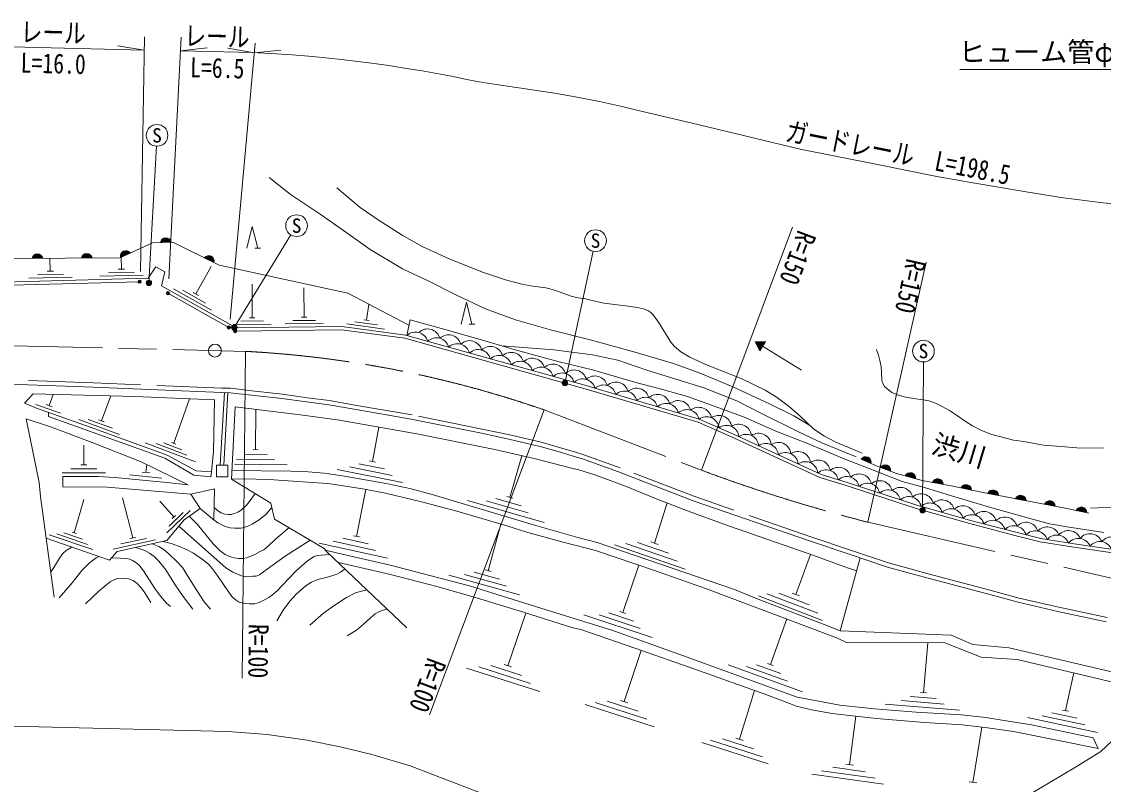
# Model space of a CAD drawing. Units: millimetres at full size, sheet at 1:1000; details may follow other scales. Extents: x 40000 to 680000, y 20000 to 380000.
# Drawn here: x 352775 to 452376, y 247672 to 317862 of the extents above; entities that cross this region are included whole.
import ezdxf
from ezdxf.enums import TextEntityAlignment as Align

# ---------------------------------------------------------------- set-up
doc = ezdxf.new("R2010")
doc.units = ezdxf.units.MM
doc.header["$LTSCALE"] = 1000
doc.linetypes.add('CHAIN', pattern=[18.5, 12, -1.5, 3.5, -1.5])
doc.linetypes.add('DASHED', pattern=[7.5, 6, -1.5])
for name, color, linetype, lineweight in [('M-BGD', 7, 'Continuous', 13), ('M-BMK', 2, 'CHAIN', 13), ('M-BMK-SRVR', 3, 'Continuous', 13), ('M-STR-HTXT', 7, 'Continuous', 13), ('M-STR-STRC', 7, 'Continuous', 13)]:
    doc.layers.add(name, color=color, linetype=linetype, lineweight=lineweight)
doc.layers.add('M-BMK-HTXT', color=7, linetype='Continuous')
doc.styles.add('ＭＳ ゴシック', font='')
doc.styles.get('ＭＳ ゴシック').set_extended_font_data('MS Gothic')

msp = doc.modelspace()

# ---------------------------------------------------------------- hatches: boundary and pattern name
at = {"layer": 'M-BGD'}
for points in [[(365557, 297531, -0.82183), (366547, 297576)], [(353739, 296087, -0.82183), (354730, 296094)], [(358278, 296118, -0.82183), (359269, 296125)], [(361877, 296164, -0.82183), (362781, 296571)], [(369594, 296141, -0.82183), (370482, 295701)], [(363489, 293931, -0.41421), (363639, 294081, -0.41421), (363789, 293931, -1)], [(366099, 292873, -0.41421), (366249, 293023, -0.41421), (366399, 292873, -1)], [(371705, 289717, -0.41421), (371855, 289867, -0.41421), (372005, 289717, -1)], [(372297, 289385, -0.41421), (372447, 289535, -0.41421), (372597, 289385, -1)], [(421258, 288412), (420315, 288404), (420735, 287560)], [(430076, 277611, -0.82183), (430979, 277205)], [(431856, 276838, -0.82183), (432783, 276490)], [(434139, 276064, -0.82183), (435095, 275803)], [(436640, 275465, -0.82183), (437614, 275285)], [(439269, 274954, -0.82183), (440238, 274749)], [(441733, 274446, -0.82183), (442707, 274262)], [(444295, 273961, -0.82183), (445268, 273776)], [(446970, 273454, -0.82183), (447944, 273269)], [(449876, 272885, -0.82183), (450845, 272681)]]:
    msp.add_hatch(color=256, dxfattribs=at).paths.add_polyline_path(points)
at = {"layer": 'M-STR-HTXT'}
for points in [[(364682, 293987, -1), (364306, 293657, -1)], [(372601, 289764, -0.41421), (372413, 289464, -0.41421), (372114, 289651, -1)], [(403004, 284727, -1), (402581, 284460, -1)], [(435902, 273078, -1), (435543, 272730, -0.41421), (435548, 273084, -0.41421)]]:
    msp.add_hatch(color=256, dxfattribs=at).paths.add_polyline_path(points)

# ---------------------------------------------------------------- linework, layer by layer
at = {"layer": 'M-BGD'}
for p, q in [((365557, 297531), (366547, 297576)), ((374258, 297005), (374758, 297005)), ((353739, 296087), (354730, 296094)), ((355414, 294901), (355381, 296098)), ((358278, 296118), (359269, 296125)), ((361877, 296164), (362781, 296571)), ((361956, 295084), (361926, 296186)), ((369594, 296141), (370482, 295701)), ((355134, 294893), (355694, 294909)), ((361677, 295076), (362236, 295092)), ((368802, 292813), (370220, 295319)), ((348598, 293510), (363639, 293931)), ((353432, 294245), (357430, 294357)), ((354223, 294567), (356622, 294635)), ((359974, 294428), (363972, 294540)), ((360765, 294751), (363164, 294818)), ((366249, 292873), (371855, 289717)), ((366765, 293271), (370251, 291309)), ((367609, 293140), (369701, 291963)), ((368558, 292950), (369046, 292675)), ((373993, 290603), (373996, 293712)), ((378785, 290660), (378749, 293357)), ((384533, 290402), (384730, 291869)), ((372250, 289982), (375750, 290024)), ((372947, 290291), (375046, 290315)), ((373748, 290600), (374238, 290606)), ((377042, 290039), (380542, 290081)), ((377739, 290347), (379839, 290372)), ((378540, 290657), (379030, 290663)), ((382719, 290041), (386187, 289574)), ((383452, 290245), (385534, 289965)), ((384290, 290435), (384776, 290369)), ((393992, 290033), (394492, 290033)), ((420315, 288404), (421258, 288412)), ((420315, 288404), (420735, 287560)), ((420735, 287560), (421258, 288412)), ((420997, 287986), (424577, 285790)), ((355310, 282524), (355673, 283549)), ((360121, 281130), (360993, 283414)), ((366780, 279067), (368226, 283162)), ((371450, 283736), (371060, 277037)), ((371768, 283725), (371379, 277037)), ((354079, 282642), (356340, 281840)), ((355046, 282618), (355574, 282430)), ((374323, 278473), (374345, 282182)), ((358036, 281250), (361796, 279883)), ((358891, 281258), (361146, 280438)), ((359858, 281226), (360384, 281035)), ((385091, 277380), (385660, 280549)), ((364135, 279095), (368795, 277353)), ((365165, 279030), (367975, 277980)), ((365832, 279101), (367518, 278471)), ((366583, 279141), (366977, 278994)), ((358512, 277075), (358512, 278875)), ((373267, 278036), (375367, 278011)), ((374078, 278476), (374568, 278470)), ((397727, 274079), (398843, 277914)), ((358232, 277075), (358792, 277075)), ((364220, 276360), (364291, 277115)), ((372363, 277147), (377237, 277088)), ((372562, 277595), (376062, 277552)), ((383827, 277172), (386181, 276705)), ((384816, 277434), (385366, 277326)), ((430076, 277611), (430979, 277205)), ((356512, 276355), (360512, 276355)), ((357312, 276715), (359712, 276715)), ((362693, 276142), (365680, 275862)), ((363872, 276393), (364569, 276328)), ((381824, 276652), (387832, 275460)), ((382954, 276886), (386878, 276108)), ((431856, 276838), (432783, 276490)), ((434139, 276064), (435095, 275803)), ((436640, 275465), (437614, 275285)), ((439269, 274954), (440238, 274749)), ((363025, 270344), (362062, 274039)), ((383614, 270497), (384476, 274817)), ((396449, 273979), (398755, 273314)), ((397457, 274157), (397996, 274001)), ((441733, 274446), (442707, 274262)), ((444295, 273961), (445268, 273776)), ((357616, 270812), (358487, 273880)), ((366802, 272279), (365499, 273723)), ((393833, 273796), (400873, 271767)), ((395555, 273768), (399399, 272660)), ((411050, 269873), (412226, 273568)), ((446970, 273454), (447944, 273269)), ((366133, 270809), (368301, 272883)), ((366359, 271441), (367660, 272685)), ((366650, 272134), (366954, 272425)), ((449876, 272885), (450845, 272681)), ((395729, 267324), (396891, 271622)), ((355321, 270649), (359325, 269273)), ((356002, 270732), (358839, 269757)), ((356667, 270821), (358369, 270236)), ((357417, 270880), (357814, 270744)), ((361201, 269327), (365107, 270189)), ((361918, 269793), (364262, 270310)), ((362752, 270284), (363299, 270404)), ((381467, 270050), (385372, 269187)), ((382345, 270317), (384688, 269799)), ((383340, 270558), (383887, 270437)), ((409485, 269934), (412323, 268961)), ((410719, 269986), (411381, 269759)), ((380167, 269877), (386477, 268482)), ((407365, 269709), (413859, 267482)), ((408393, 269832), (413123, 268211)), ((424060, 265152), (425405, 268830)), ((392106, 266931), (398628, 265116)), ((393561, 266993), (397415, 265921)), ((394453, 267212), (396765, 266569)), ((395460, 267399), (395999, 267249)), ((408121, 263498), (409591, 267843)), ((420633, 265019), (426521, 262763)), ((421404, 265206), (426073, 263417)), ((422498, 265268), (425300, 264195)), ((423733, 265277), (424387, 265027)), ((397531, 258584), (399196, 263437)), ((404549, 263262), (410842, 261172)), ((405939, 263274), (409735, 262013)), ((406840, 263449), (409118, 262693)), ((407855, 263586), (408387, 263410)), ((421714, 258701), (423224, 262891)), ((408249, 255285), (409831, 259992)), ((435811, 256110), (436217, 260693)), ((393750, 258378), (400488, 256218)), ((394876, 258490), (399637, 256963)), ((395966, 258613), (398822, 257697)), ((397198, 258690), (397865, 258477)), ((417827, 258664), (424686, 256197)), ((419527, 258531), (423291, 257177)), ((420432, 258684), (422690, 257871)), ((421450, 258796), (421977, 258606)), ((448892, 254455), (449663, 257925)), ((418866, 251827), (420259, 256317)), ((435532, 256133), (436090, 256088)), ((404658, 255023), (411013, 252978)), ((405594, 255195), (410353, 253663)), ((406683, 255317), (409539, 254398)), ((407916, 255393), (408582, 255178)), ((432282, 255042), (439122, 254488)), ((433745, 255375), (437732, 255052)), ((434578, 255759), (436971, 255565)), ((446748, 253993), (450660, 253156)), ((447625, 254266), (449972, 253763)), ((448619, 254513), (449166, 254396)), ((429011, 249484), (429589, 253939)), ((445395, 253823), (451824, 252446)), ((440370, 247855), (441178, 252930)), ((415406, 251509), (421509, 249571)), ((416211, 251726), (420977, 250213)), ((417300, 251852), (420160, 250944)), ((418533, 251933), (419200, 251721)), ((427464, 249240), (430437, 248836)), ((428664, 249531), (429358, 249437)), ((425526, 248595), (432132, 247698)), ((426412, 248928), (431367, 248256)), ((440024, 247910), (440716, 247800))]:
    msp.add_line(p, q, dxfattribs=at)
for points in [[(375556, 303532), (377515, 302000), (380252, 300160), (382611, 298486), (384852, 296882), (387857, 295126), (390264, 293970), (392741, 292721), (395478, 291424), (398238, 290410), (401479, 289509), (405231, 288542), (409147, 287481), (412790, 286413), (415315, 285470), (418264, 284267), (421567, 282711), (423882, 281587), (425396, 280667)], [(381799, 302569), (383937, 300765), (385688, 299552), (387811, 298201), (389659, 297168), (392127, 296024), (395291, 294777), (397318, 294102), (398821, 293702), (399841, 293523), (401041, 293358), (401415, 293281), (401847, 293153), (403369, 292586), (403990, 292441), (404689, 292339), (405292, 292202), (406367, 291963), (407376, 291820), (408407, 291703), (409444, 291571), (410044, 291434), (410439, 291271), (410696, 291098), (410918, 290877), (411427, 290210), (412558, 288380), (412881, 287963), (413473, 287465), (414308, 286981), (415829, 286268), (419022, 285012), (421245, 283958), (422255, 283339), (423480, 282424), (424462, 281550), (425719, 280361), (426701, 279702), (427738, 279164), (430174, 278142)], [(373508, 297005), (374008, 299005), (374508, 297005)], [(340228, 293585), (346642, 296039), (361828, 296142), (364839, 297498), (366691, 297583), (370959, 295464), (382824, 292867), (388433, 289930)], [(339668, 290776), (347744, 293786), (364433, 294253), (365128, 295300), (365959, 294849), (365643, 293558), (372524, 289685), (382251, 289801), (388108, 289013), (388236, 288977)], [(393242, 290033), (393742, 292033), (394242, 290033)], [(388236, 288977), (388538, 290434), (392187, 289413), (395732, 288383), (398223, 287673), (402267, 286569), (405330, 285806), (409340, 284661), (411559, 284061), (414082, 283357), (416969, 282328), (419394, 281433), (422203, 280189), (425079, 279063), (428503, 277618), (431816, 276334), (433845, 275544), (435912, 274977), (438400, 274210), (441905, 273171), (445513, 272169), (447418, 271647), (449046, 271365), (452418, 270846)], [(372447, 289385), (382233, 289501), (388047, 288719), (404756, 284044), (415060, 280997), (418209, 279629), (426278, 275901), (428599, 275201), (435032, 273100), (440075, 271670), (444105, 270606), (446565, 270000), (449647, 269501), (454077, 268863)], [(388236, 288977), (404839, 284332), (415162, 281280), (418332, 279903), (426384, 276182), (428689, 275487), (435120, 273387), (440155, 271959), (444179, 270896), (446625, 270294), (449692, 269798), (454124, 269160)], [(396977, 288028), (401792, 287661), (405351, 287187), (407664, 286713), (410333, 285794), (415590, 284158), (418615, 282972), (420958, 281757), (424309, 280126), (426464, 279110), (427951, 278498), (429627, 277828)], [(431492, 287676), (431682, 287170), (431809, 286669), (431924, 286116), (431941, 285581), (431981, 284879), (432039, 284631), (432229, 284274), (432468, 284062), (432909, 283737), (433423, 283527), (434046, 283332), (434900, 283187), (435798, 283071), (436312, 282962), (436919, 282755), (437520, 282436), (438220, 282091), (438848, 281645), (439740, 281026), (440314, 280653), (441154, 280231), (442091, 279877), (442938, 279640), (444102, 279358), (445049, 279222), (446864, 278902), (448093, 278783), (449922, 278656), (452393, 278600)], [(452639, 262625), (448185, 263591), (444534, 264426), (441589, 265232), (436133, 266668), (432487, 267673), (428965, 268847), (425314, 270070), (414615, 273777), (407737, 276427), (404427, 277632), (403660, 277854), (402492, 278210), (400520, 278769), (399311, 279050), (397643, 279434), (395108, 279981), (388647, 281289), (383383, 282189), (381071, 282603), (379001, 282861), (376748, 283174), (373939, 283502), (371972, 283718), (371193, 283744), (359375, 284233), (343037, 284814)], [(370180, 275962), (370267, 276448), (370441, 278293), (370533, 283074), (363185, 283354), (353835, 283597), (353038, 282760), (354146, 282300), (359172, 280518), (366172, 277973), (368834, 276528), (370267, 276448)], [(370180, 275962), (368618, 276123), (365956, 277676), (355254, 281539), (355244, 281911)], [(429656, 267314), (428824, 267612), (425725, 268719), (418044, 271402), (414478, 272688), (411139, 273992), (408373, 275122), (405561, 276149), (404073, 276627), (403295, 276789), (399974, 277655), (396345, 278485), (389158, 279932), (382029, 281190), (378660, 281636), (372447, 282421), (372099, 275754)], [(355781, 264904), (354512, 274149), (354387, 275440), (353200, 281321), (355439, 280583), (359255, 279121), (363791, 277362), (368096, 275233), (366145, 275457), (361358, 275905), (359789, 275995), (356572, 275995), (356572, 275065), (360641, 275031), (368365, 274392), (370540, 274874), (370469, 272007)], [(430074, 277612), (431494, 276973), (433341, 276281), (435685, 275642), (438366, 275145), (441142, 274558), (449008, 273068), (451042, 272639)], [(372140, 276550), (377562, 276484), (379157, 276427), (380627, 276300), (382498, 276048), (386487, 275323), (388507, 274887), (390573, 274348), (399701, 271630), (403976, 270391), (405777, 269936), (418417, 265603), (420358, 264803), (426661, 262388), (428132, 261815)], [(388238, 262084), (380887, 269084), (380620, 269382), (376056, 272063), (375732, 273552), (372099, 275754), (373501, 275802), (375999, 275706), (379087, 275494), (380980, 275348), (382003, 275219), (384342, 274844), (386271, 274456), (389600, 273672), (392848, 272803), (397461, 271455), (399378, 270858), (402640, 269975), (405621, 269182), (411139, 267321), (415820, 265675), (427881, 261139), (428732, 260732), (437782, 260685), (441128, 259387), (444446, 259148), (453364, 257058)], [(368365, 274392), (369209, 273057), (369953, 272452), (370366, 272081), (370855, 271727), (371508, 271396), (371984, 271285), (372382, 271253), (372975, 271259), (373320, 271344), (373614, 271429), (374005, 271618), (374640, 272030), (375279, 272532), (375823, 273136)], [(370497, 273141), (370899, 272815), (371162, 272658), (371480, 272546), (371777, 272502), (372080, 272507), (372363, 272595), (372694, 272712), (372977, 272897), (373545, 273425), (373965, 273996), (374275, 274436)], [(355037, 270327), (360862, 268308), (361571, 269102), (366143, 270110), (367753, 272020), (369209, 273057)], [(451181, 273094), (453846, 273201)], [(368210, 272345), (368976, 271584), (370397, 269806), (371065, 269150), (371515, 268836), (371915, 268639), (372356, 268526), (372756, 268466), (373192, 268460), (373467, 268532), (373723, 268621), (374236, 268818), (374738, 269092), (375060, 269265), (375486, 269602), (376136, 270222), (377375, 271289)], [(367264, 271440), (371589, 267597), (372209, 267188), (373028, 266849), (373615, 266774), (374057, 266817), (374359, 266844), (374671, 266941), (375050, 267238), (375721, 267726), (377048, 268674), (378913, 269853), (379336, 270137)], [(365795, 270033), (366543, 269841), (367307, 269573), (368001, 269261), (368590, 268950), (369523, 268299), (370010, 267895), (370313, 267539), (370784, 266910), (371434, 265962), (372128, 264970), (372441, 264674), (372801, 264428), (373315, 264305), (373732, 264274), (374202, 264296), (374641, 264423), (375027, 264581), (375521, 264866), (375861, 265110), (376326, 265516), (376755, 265980), (378043, 267323), (379092, 268233), (379695, 268635), (380006, 268742), (380342, 268776), (381167, 268817)], [(355466, 267198), (355884, 267879), (356253, 268503), (356568, 268924), (356884, 269193), (357402, 269507)], [(363302, 269484), (364130, 269192), (364557, 268950), (364969, 268652), (365410, 268226), (366043, 267416), (366912, 266034), (367651, 264961), (368547, 263782)], [(364782, 269810), (365398, 269568), (365853, 269276), (366365, 268864), (367068, 268182), (367580, 267628), (368178, 266680), (368953, 265408), (369586, 264471), (370154, 263796)], [(380754, 269233), (381886, 268942), (386702, 267829), (394002, 265957), (400593, 263876), (407208, 261822), (413278, 259642), (424195, 255709), (428103, 254972), (431294, 254625), (435127, 254317), (439321, 254071), (441569, 253810), (443429, 253528), (445767, 253155), (451427, 251949), (451889, 250984), (448411, 251688), (444108, 252532), (441494, 252894), (439383, 253135), (435917, 253356), (431474, 253738), (429016, 254000), (427397, 254191), (425507, 254542), (424110, 254874), (421310, 255942), (414745, 258284), (409330, 260167), (404266, 261918), (403532, 262069), (398978, 263506), (394660, 264836), (391118, 265842), (386735, 266978), (381939, 268081)], [(356239, 264848), (357414, 266233), (358331, 267365), (359025, 268050), (359628, 268509), (359920, 268634)], [(361050, 268518), (361855, 268486), (362332, 268458), (362733, 268392), (362985, 268286), (363303, 268089), (363601, 267832), (364004, 267313), (365025, 265683), (365566, 265006), (366122, 264361), (366477, 264031)], [(442378, 245025), (445276, 246560), (449823, 249241), (452133, 250689), (457190, 255426), (456959, 256283), (457032, 257152), (453760, 257963), (453387, 257963), (443706, 260221), (440370, 260528), (438350, 261411), (428132, 261815), (429982, 268508)], [(376267, 262724), (376928, 263782), (377497, 264548), (378065, 265176), (378973, 265959), (379456, 266283), (380051, 266521), (380706, 266686), (381234, 266825), (381796, 267003), (382142, 267203), (382555, 267496)], [(358645, 264297), (359903, 265490), (360968, 266352), (361573, 266627), (362121, 266659), (362605, 266578), (363033, 266433), (363420, 266159), (363775, 265756), (364122, 265304), (364686, 264393)], [(379324, 262317), (380554, 263422), (381427, 264037), (382698, 264876), (383513, 265291), (384070, 265466), (384562, 265584)], [(382758, 261354), (383606, 261877), (384246, 262409), (384911, 262999), (385318, 263356), (385651, 263547), (386025, 263688), (386440, 263796)]]:
    msp.add_lwpolyline(points, dxfattribs=at)
at = {"layer": 'M-BGD', "linetype": 'DASHED'}
msp.add_lwpolyline([(452713, 263018), (448272, 263982), (444631, 264815), (441693, 265618), (436237, 267054), (432603, 268056), (429092, 269226), (425443, 270448), (414752, 274153), (407877, 276801), (404552, 278012), (403774, 278238), (402605, 278594), (400619, 279157), (399401, 279440), (397730, 279825), (395190, 280373), (388721, 281682), (383452, 282583), (381131, 282998), (379054, 283258), (376799, 283571), (373984, 283899), (372000, 284118), (371208, 284144), (359390, 284633), (342906, 285219)], dxfattribs=at)
at = {"layer": 'M-BGD'}
msp.add_lwpolyline([(370706, 277037), (371774, 277037), (371774, 275971), (370706, 275971)], close=True, dxfattribs=at)
for centre in [(363639, 293931), (366249, 292873), (371855, 289717), (372447, 289385)]:
    msp.add_circle(centre, 150, dxfattribs=at)
for centre, radius, start, end in [((366057, 297456), 505, 13.79194, 171.45013), ((354235, 295993), 505, 11.55936, 169.21755), ((358774, 296023), 505, 11.55936, 169.21755), ((362369, 296279), 505, 35.42141, 193.0796), ((369995, 295833), 505, 344.76934, 142.42753), ((389041, 288141), 1160, 14.85523, 133.88485), ((390158, 288422), 1160, 14.85523, 133.88485), ((392084, 287883), 1160, 14.85523, 133.88485), ((390967, 287602), 1160, 14.85523, 133.88485), ((392893, 287063), 1160, 14.85523, 133.88485), ((394010, 287344), 1160, 14.85523, 133.88485), ((395936, 286806), 1160, 14.85523, 133.88485), ((394819, 286524), 1160, 14.85523, 133.88485), ((396745, 285986), 1160, 14.85523, 133.88485), ((397862, 286267), 1160, 14.85523, 133.88485), ((399788, 285728), 1160, 14.85523, 133.88485), ((398671, 285447), 1160, 14.85523, 133.88485), ((400597, 284908), 1160, 14.85523, 133.88485), ((401714, 285189), 1160, 14.85523, 133.88485), ((402523, 284369), 1160, 14.85523, 133.88485), ((403638, 284648), 1160, 14.69508, 133.7247), ((404444, 283826), 1160, 14.53367, 133.56581), ((405560, 284092), 1165, 14.40083, 133.17548), ((406360, 283269), 1160, 14.01176, 133.04138), ((407481, 283533), 1160, 14.01176, 133.04138), ((408278, 282702), 1160, 14.01176, 133.04138), ((409399, 282966), 1160, 14.01176, 133.04138), ((410195, 282135), 1160, 14.01176, 133.04138), ((411317, 282399), 1160, 14.01176, 133.04138), ((413234, 281832), 1160, 14.01176, 133.04138), ((412113, 281567), 1160, 14.01176, 133.04138), ((414031, 281000), 1160, 14.01176, 133.04138), ((415110, 281152), 1219, 12.10666, 127.95978), ((415840, 280343), 1160, 7.02396, 126.05563), ((416982, 280464), 1164, 6.92739, 125.77611), ((417669, 279543), 1160, 6.6463, 125.6811), ((418807, 279646), 1169, 6.39995, 124.96142), ((419482, 278723), 1160, 5.68289, 124.71251), ((420630, 278822), 1160, 5.68289, 124.71251), ((421297, 277884), 1160, 5.68289, 124.71251), ((422445, 277983), 1160, 5.68289, 124.71251), ((423113, 277045), 1160, 5.68289, 124.71251), ((424261, 277144), 1160, 5.68027, 124.70989), ((424928, 276206), 1160, 5.68289, 124.71251), ((426120, 276416), 1099, 7.21634, 129.87769), ((430487, 277319), 505, 346.95405, 144.61224), ((432285, 276573), 505, 350.62434, 148.28253), ((426850, 275453), 1158, 12.31929, 131.48319), ((427980, 275694), 1155, 12.47724, 131.82448), ((428757, 274837), 1160, 12.8823, 131.91801), ((429880, 275072), 1165, 12.75971, 131.55391), ((434592, 275839), 505, 355.9231, 153.58129), ((430656, 274226), 1160, 12.39866, 131.42828), ((431784, 274459), 1160, 12.39866, 131.42828), ((433688, 273847), 1155, 12.53601, 131.85003), ((437109, 275279), 505, 0.67098, 158.32917), ((439734, 274756), 505, 359.2284, 156.88659), ((432557, 273605), 1160, 12.39866, 131.42828), ((434467, 272992), 1160, 12.95067, 131.99455), ((435601, 273264), 1145, 13.37622, 133.26475), ((442202, 274258), 505, 0.43947, 158.09766), ((444763, 273772), 505, 0.43947, 158.09766), ((436399, 272412), 1160, 14.65342, 133.68304), ((437517, 272690), 1160, 14.65342, 133.68304), ((438323, 271867), 1160, 14.65342, 133.68304), ((439444, 272155), 1155, 14.81678, 134.17213), ((447439, 273265), 505, 0.43947, 158.09766), ((450340, 272687), 505, 359.28734, 156.94553), ((440256, 271330), 1160, 15.30401, 134.33737), ((441373, 271627), 1157, 15.40113, 134.62105), ((442192, 270812), 1160, 15.68667, 134.71629), ((443307, 271118), 1156, 15.81964, 135.11409), ((444133, 270309), 1160, 16.21571, 135.2488), ((445251, 270648), 1144, 16.64257, 136.60427), ((446096, 269843), 1159, 17.9669, 137.06343), ((447207, 270242), 1131, 18.78878, 139.5385), ((449173, 269878), 1154, 21.48068, 140.87758), ((448092, 269460), 1160, 21.29618, 140.3258), ((450076, 269152), 1160, 22.03102, 141.06355), ((451150, 269575), 1158, 22.09814, 141.25895), ((452057, 268862), 1160, 22.295, 141.32462), ((453126, 269273), 1167, 22.09754, 140.75867)]:
    msp.add_arc(centre, radius, start, end, dxfattribs=at)
at = {"layer": 'M-BMK'}
for p, q in [((255734, 290284), (373401, 287520)), ((400881, 282133), (415386, 276578)), ((430696, 271795), (470203, 262707))]:
    msp.add_line(p, q, dxfattribs=at)
for centre, radius, start, end in [((368095, 187661), 100000, 70.86087, 86.95839), ((467701, 417159), 150000, 249.58819, 255.71755)]:
    msp.add_arc(centre, radius, start, end, dxfattribs=at)
at = {"layer": 'M-BMK-SRVR'}
msp.add_circle((370574, 287586), 600, dxfattribs=at)
at = {"layer": 'M-STR-HTXT'}
for p, q in [((330302, 316040), (364062, 315247)), ((363717, 294875), (364082, 316474)), ((366329, 294202), (367470, 316420)), ((371985, 290480), (374271, 315895)), ((364062, 315247), (361639, 315645)), ((367405, 315168), (369844, 315453)), ((367405, 315168), (374047, 315012)), ((374191, 315005), (371771, 315415)), ((374191, 315005), (376636, 315223)), ((364494, 293822), (365186, 306401)), ((415386, 276578), (423745, 298964)), ((372357, 289708), (377572, 298234)), ((402793, 284593), (405404, 296729)), ((430696, 271795), (436058, 295741)), ((373401, 287520), (373092, 257456)), ((435723, 272904), (435801, 286543)), ((400881, 282133), (390316, 254055)), ((342220, 253243), (371765, 252549))]:
    msp.add_line(p, q, dxfattribs=at)
for points in [[(458217, 300637), (452362, 301196), (448454, 301675), (444539, 302321), (440529, 302985), (437051, 303612), (431419, 304755), (424463, 306142), (415169, 308364), (409310, 309736), (408190, 310019), (405976, 310526), (403896, 310898), (402064, 311239), (397714, 311908), (396060, 312127), (394865, 312319), (393613, 312581), (392342, 312834), (391330, 313026), (389659, 313324), (387809, 313627), (386570, 313815), (384993, 314036), (383724, 314199), (382212, 314377), (381043, 314502), (380160, 314588), (379197, 314676), (377681, 314800), (376203, 314903), (374047, 315012)], [(492904, 269440), (475935, 313456), (439148, 313456)], [(371765, 252549), (375388, 252248), (379058, 251728), (382090, 251135), (385018, 250418), (388548, 249378), (399411, 245217), (404610, 243250), (412425, 240450), (418745, 238601), (427177, 236691), (459878, 229168), (462453, 228551), (465809, 227943), (468665, 227531), (471951, 227186), (474605, 227007), (478044, 226906), (481205, 226946), (492076, 226974), (496709, 227218), (498880, 227428), (501988, 227895), (504431, 228392)]]:
    msp.add_lwpolyline(points, dxfattribs=at)
for centre in [(364494, 293822), (372357, 289708), (402793, 284593), (435723, 272904)]:
    msp.add_circle(centre, 250, dxfattribs=at)
at = {"layer": 'M-STR-STRC'}
for centre in [(365241, 307399), (378094, 299087), (405615, 297707), (435807, 287543)]:
    msp.add_circle(centre, 1000, dxfattribs=at)

# ---------------------------------------------------------------- texts
at = {"layer": 'M-BMK-HTXT', "style": 'ＭＳ ゴシック'}
msp.add_text('渋川', height=1833, rotation=343.344, dxfattribs=at).set_placement((436281, 277694), align=Align.BOTTOM_LEFT)
at = {"layer": 'M-STR-HTXT', "style": 'ＭＳ ゴシック', "width": 0.8}
for s, rotation, p in [('レール', 358.654, (355656, 315393)), ('レール', 358.654, (370725, 315039)), ('L=16.0', 358.654, (355656, 312555)), ('L=6.5', 358.654, (370757, 312138)), ('ガードレール\u3000L=198.5', 348.726, (433191, 304343))]:
    msp.add_text(s, height=1833, rotation=rotation, dxfattribs=at).set_placement(p, align=Align.BOTTOM_CENTER)
at = {"layer": 'M-STR-HTXT', "style": 'ＭＳ ゴシック'}
msp.add_text('ヒューム管φ1000 L=9.0', height=1833, dxfattribs=at).set_placement((465913, 313609), align=Align.BOTTOM_RIGHT)
at = {"layer": 'M-STR-HTXT', "style": 'ＭＳ ゴシック', "width": 0.8}
msp.add_text('R=150', height=1833, rotation=249.526, dxfattribs=at).set_placement((423745, 298964), align=Align.BOTTOM_LEFT)
msp.add_text('R=150', height=1833, rotation=257.378, dxfattribs=at).set_placement((436058, 295741), align=Align.TOP_LEFT)
msp.add_text('R=100', height=1833, rotation=269.411, dxfattribs=at).set_placement((373092, 257456), align=Align.BOTTOM_RIGHT)
msp.add_text('R=100', height=1833, rotation=249.379, dxfattribs=at).set_placement((390151, 254118), align=Align.TOP_RIGHT)
at = {"layer": 'M-STR-STRC', "style": 'ＭＳ ゴシック'}
for p in [(365241, 307399), (378094, 299087), (405615, 297707), (435807, 287543)]:
    msp.add_text('S', height=1320, dxfattribs=at).set_placement(p, align=Align.MIDDLE_CENTER)

doc.saveas('drawing.dxf')
